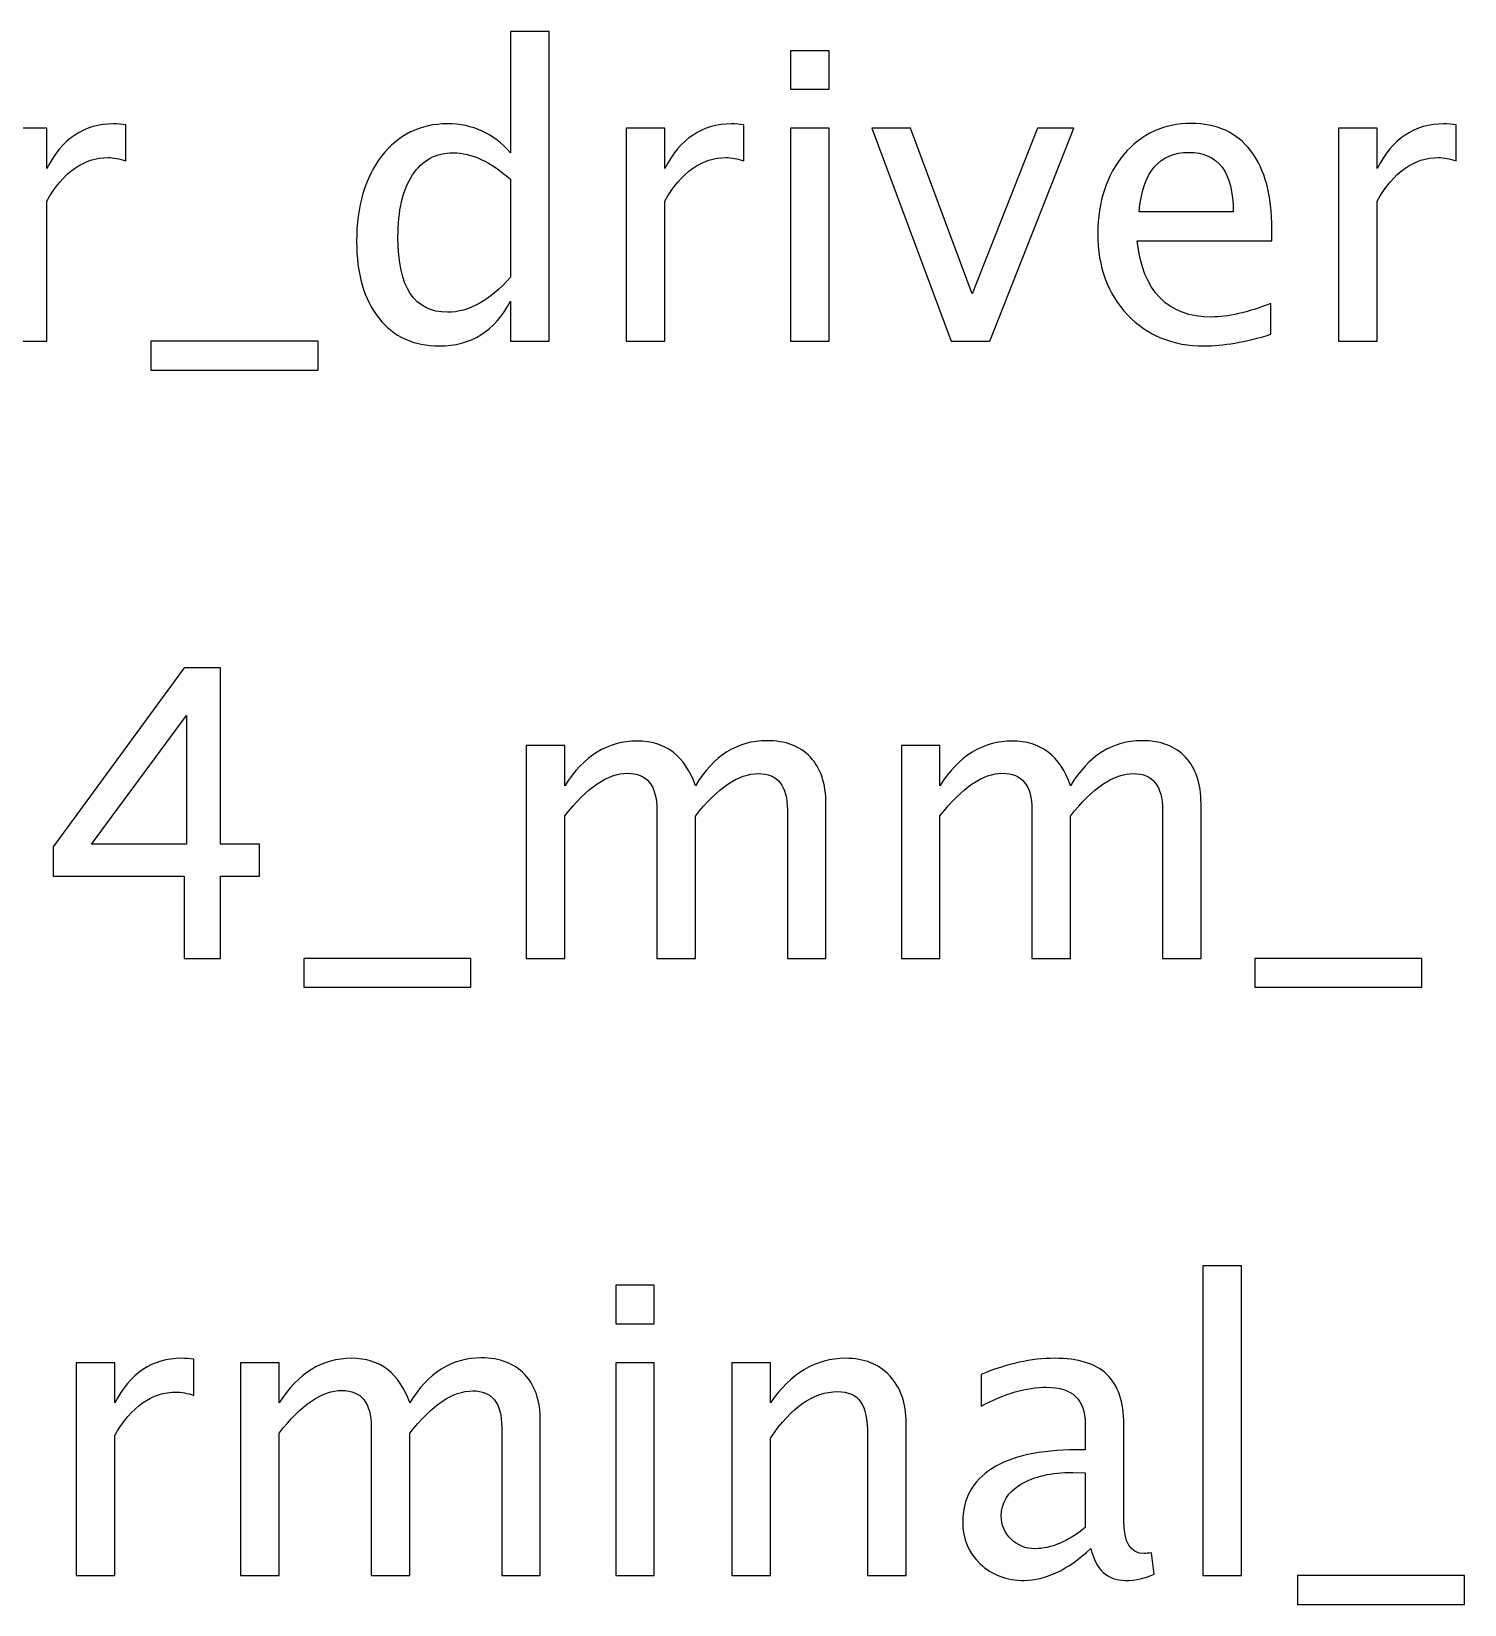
# Model space of a CAD drawing. Header units: centimetres. Extents: x -16.2 to 16.2, y -1.1 to 14.1.
# Drawn here: x 5.512 to 10.042, y 9.176 to 14.15 of the extents above; entities that cross this region are included whole.
import ezdxf

# ---------------------------------------------------------------- set-up
doc = ezdxf.new("R2010")
doc.units = ezdxf.units.CM
doc.header["$MEASUREMENT"] = 0
doc.layers.add('Layer 1', color=7, linetype='Continuous')

msp = doc.modelspace()

# ---------------------------------------------------------------- linework, layer by layer
at = {"layer": 'Layer 1'}
for points, knots in [([(7.02574, 13.17044), (7.02574, 13.17044), (7.02574, 13.29681), (7.02574, 13.29681), (7.02574, 13.29681), (6.976, 13.2024), (6.90107, 13.1552), (6.80095, 13.1552), (6.80095, 13.1552), (6.71967, 13.1552), (6.65575, 13.18462), (6.60918, 13.24368), (6.60918, 13.24368), (6.56261, 13.30273), (6.53933, 13.38338), (6.53933, 13.48561), (6.53933, 13.48561), (6.53933, 13.59737), (6.56579, 13.68733), (6.61849, 13.75549), (6.61849, 13.75549), (6.67141, 13.82343), (6.74084, 13.85751), (6.82699, 13.85751), (6.82699, 13.85751), (6.90678, 13.85751), (6.97325, 13.82703), (7.02574, 13.76586), (7.02574, 13.76586), (7.02574, 13.76586), (7.02574, 14.14961), (7.02574, 14.14961), (7.02574, 14.14961), (7.02574, 14.14961), (7.14766, 14.14961), (7.14766, 14.14961), (7.14766, 14.14961), (7.14766, 14.14961), (7.14766, 13.17044), (7.14766, 13.17044), (7.14766, 13.17044), (7.14766, 13.17044), (7.02574, 13.17044), (7.02574, 13.17044)], [0, 0, 0, 0, 0.0833333, 0.0833333, 0.0833333, 0.0833333, 0.1666667, 0.1666667, 0.1666667, 0.1666667, 0.25, 0.25, 0.25, 0.25, 0.3333333, 0.3333333, 0.3333333, 0.3333333, 0.4166667, 0.4166667, 0.4166667, 0.4166667, 0.5, 0.5, 0.5, 0.5, 0.5833333, 0.5833333, 0.5833333, 0.5833333, 0.6666667, 0.6666667, 0.6666667, 0.6666667, 0.75, 0.75, 0.75, 0.75, 0.8333333, 0.8333333, 0.8333333, 0.8333333, 1, 1, 1, 1]), ([(7.91156, 13.96673), (7.91156, 13.96673), (7.91156, 14.08865), (7.91156, 14.08865), (7.91156, 14.08865), (7.91156, 14.08865), (8.03348, 14.08865), (8.03348, 14.08865), (8.03348, 14.08865), (8.03348, 14.08865), (8.03348, 13.96673), (8.03348, 13.96673), (8.03348, 13.96673), (8.03348, 13.96673), (7.91156, 13.96673), (7.91156, 13.96673)], [0, 0, 0, 0, 0.2, 0.2, 0.2, 0.2, 0.4, 0.4, 0.4, 0.4, 0.6, 0.6, 0.6, 0.6, 1, 1, 1, 1]), ([(5.43803, 13.17044), (5.43803, 13.17044), (5.43803, 13.84354), (5.43803, 13.84354), (5.43803, 13.84354), (5.43803, 13.84354), (5.55995, 13.84354), (5.55995, 13.84354), (5.55995, 13.84354), (5.55995, 13.84354), (5.55995, 13.71633), (5.55995, 13.71633), (5.55995, 13.71633), (5.60842, 13.81052), (5.6787, 13.85751), (5.77098, 13.85751), (5.77098, 13.85751), (5.78347, 13.85751), (5.79659, 13.85645), (5.81014, 13.85434), (5.81014, 13.85434), (5.81014, 13.85434), (5.81014, 13.74025), (5.81014, 13.74025), (5.81014, 13.74025), (5.78897, 13.74723), (5.77035, 13.75083), (5.75426, 13.75083), (5.75426, 13.75083), (5.67679, 13.75083), (5.61202, 13.70511), (5.55995, 13.61346), (5.55995, 13.61346), (5.55995, 13.61346), (5.55995, 13.17044), (5.55995, 13.17044), (5.55995, 13.17044), (5.55995, 13.17044), (5.43803, 13.17044), (5.43803, 13.17044)], [0, 0, 0, 0, 0.0909091, 0.0909091, 0.0909091, 0.0909091, 0.1818182, 0.1818182, 0.1818182, 0.1818182, 0.2727273, 0.2727273, 0.2727273, 0.2727273, 0.3636364, 0.3636364, 0.3636364, 0.3636364, 0.4545455, 0.4545455, 0.4545455, 0.4545455, 0.5454545, 0.5454545, 0.5454545, 0.5454545, 0.6363636, 0.6363636, 0.6363636, 0.6363636, 0.7272727, 0.7272727, 0.7272727, 0.7272727, 0.8181818, 0.8181818, 0.8181818, 0.8181818, 1, 1, 1, 1]), ([(7.39192, 13.17044), (7.39192, 13.17044), (7.39192, 13.84354), (7.39192, 13.84354), (7.39192, 13.84354), (7.39192, 13.84354), (7.51384, 13.84354), (7.51384, 13.84354), (7.51384, 13.84354), (7.51384, 13.84354), (7.51384, 13.71633), (7.51384, 13.71633), (7.51384, 13.71633), (7.56231, 13.81052), (7.63259, 13.85751), (7.72487, 13.85751), (7.72487, 13.85751), (7.73736, 13.85751), (7.75048, 13.85645), (7.76403, 13.85434), (7.76403, 13.85434), (7.76403, 13.85434), (7.76403, 13.74025), (7.76403, 13.74025), (7.76403, 13.74025), (7.74286, 13.74723), (7.72424, 13.75083), (7.70815, 13.75083), (7.70815, 13.75083), (7.63068, 13.75083), (7.56591, 13.70511), (7.51384, 13.61346), (7.51384, 13.61346), (7.51384, 13.61346), (7.51384, 13.17044), (7.51384, 13.17044), (7.51384, 13.17044), (7.51384, 13.17044), (7.39192, 13.17044), (7.39192, 13.17044)], [0, 0, 0, 0, 0.0909091, 0.0909091, 0.0909091, 0.0909091, 0.1818182, 0.1818182, 0.1818182, 0.1818182, 0.2727273, 0.2727273, 0.2727273, 0.2727273, 0.3636364, 0.3636364, 0.3636364, 0.3636364, 0.4545455, 0.4545455, 0.4545455, 0.4545455, 0.5454545, 0.5454545, 0.5454545, 0.5454545, 0.6363636, 0.6363636, 0.6363636, 0.6363636, 0.7272727, 0.7272727, 0.7272727, 0.7272727, 0.8181818, 0.8181818, 0.8181818, 0.8181818, 1, 1, 1, 1]), ([(7.91156, 13.17044), (7.91156, 13.17044), (7.91156, 13.84354), (7.91156, 13.84354), (7.91156, 13.84354), (7.91156, 13.84354), (8.03348, 13.84354), (8.03348, 13.84354), (8.03348, 13.84354), (8.03348, 13.84354), (8.03348, 13.17044), (8.03348, 13.17044), (8.03348, 13.17044), (8.03348, 13.17044), (7.91156, 13.17044), (7.91156, 13.17044)], [0, 0, 0, 0, 0.2, 0.2, 0.2, 0.2, 0.4, 0.4, 0.4, 0.4, 0.6, 0.6, 0.6, 0.6, 1, 1, 1, 1]), ([(8.41871, 13.17044), (8.41871, 13.17044), (8.1681, 13.84354), (8.1681, 13.84354), (8.1681, 13.84354), (8.1681, 13.84354), (8.29002, 13.84354), (8.29002, 13.84354), (8.29002, 13.84354), (8.29002, 13.84354), (8.48539, 13.32051), (8.48539, 13.32051), (8.48539, 13.32051), (8.48539, 13.32051), (8.69219, 13.84354), (8.69219, 13.84354), (8.69219, 13.84354), (8.69219, 13.84354), (8.80691, 13.84354), (8.80691, 13.84354), (8.80691, 13.84354), (8.80691, 13.84354), (8.54085, 13.17044), (8.54085, 13.17044), (8.54085, 13.17044), (8.54085, 13.17044), (8.41871, 13.17044), (8.41871, 13.17044)], [0, 0, 0, 0, 0.125, 0.125, 0.125, 0.125, 0.25, 0.25, 0.25, 0.25, 0.375, 0.375, 0.375, 0.375, 0.5, 0.5, 0.5, 0.5, 0.625, 0.625, 0.625, 0.625, 0.75, 0.75, 0.75, 0.75, 1, 1, 1, 1]), ([(9.42985, 13.19203), (9.34794, 13.16748), (9.27787, 13.1552), (9.21945, 13.1552), (9.21945, 13.1552), (9.11976, 13.1552), (9.03869, 13.18822), (8.97625, 13.25405), (8.97625, 13.25405), (8.91381, 13.31988), (8.88248, 13.40518), (8.88248, 13.51017), (8.88248, 13.51017), (8.88248, 13.61198), (8.91, 13.69559), (8.96524, 13.76099), (8.96524, 13.76099), (9.02049, 13.82618), (9.09118, 13.85878), (9.17733, 13.85878), (9.17733, 13.85878), (9.25882, 13.85878), (9.3219, 13.82978), (9.36635, 13.77179), (9.36635, 13.77179), (9.4108, 13.71379), (9.43303, 13.63166), (9.43303, 13.52519), (9.43303, 13.52519), (9.43303, 13.52519), (9.43239, 13.48794), (9.43239, 13.48794), (9.43239, 13.48794), (9.43239, 13.48794), (9.00694, 13.48794), (9.00694, 13.48794), (9.00694, 13.48794), (9.02472, 13.32707), (9.10325, 13.24664), (9.24231, 13.24664), (9.24231, 13.24664), (9.29333, 13.24664), (9.35577, 13.26103), (9.42985, 13.28982), (9.42985, 13.28982), (9.42985, 13.28982), (9.42985, 13.19203), (9.42985, 13.19203)], [0, 0, 0, 0, 0.0769231, 0.0769231, 0.0769231, 0.0769231, 0.1538462, 0.1538462, 0.1538462, 0.1538462, 0.2307692, 0.2307692, 0.2307692, 0.2307692, 0.3076923, 0.3076923, 0.3076923, 0.3076923, 0.3846154, 0.3846154, 0.3846154, 0.3846154, 0.4615385, 0.4615385, 0.4615385, 0.4615385, 0.5384615, 0.5384615, 0.5384615, 0.5384615, 0.6153846, 0.6153846, 0.6153846, 0.6153846, 0.6923077, 0.6923077, 0.6923077, 0.6923077, 0.7692308, 0.7692308, 0.7692308, 0.7692308, 0.8461538, 0.8461538, 0.8461538, 0.8461538, 1, 1, 1, 1]), ([(9.64342, 13.17044), (9.64342, 13.17044), (9.64342, 13.84354), (9.64342, 13.84354), (9.64342, 13.84354), (9.64342, 13.84354), (9.76534, 13.84354), (9.76534, 13.84354), (9.76534, 13.84354), (9.76534, 13.84354), (9.76534, 13.71633), (9.76534, 13.71633), (9.76534, 13.71633), (9.81381, 13.81052), (9.88409, 13.85751), (9.97637, 13.85751), (9.97637, 13.85751), (9.98886, 13.85751), (10.00198, 13.85645), (10.01553, 13.85434), (10.01553, 13.85434), (10.01553, 13.85434), (10.01553, 13.74025), (10.01553, 13.74025), (10.01553, 13.74025), (9.99436, 13.74723), (9.97574, 13.75083), (9.95965, 13.75083), (9.95965, 13.75083), (9.88218, 13.75083), (9.81741, 13.70511), (9.76534, 13.61346), (9.76534, 13.61346), (9.76534, 13.61346), (9.76534, 13.17044), (9.76534, 13.17044), (9.76534, 13.17044), (9.76534, 13.17044), (9.64342, 13.17044), (9.64342, 13.17044)], [0, 0, 0, 0, 0.0909091, 0.0909091, 0.0909091, 0.0909091, 0.1818182, 0.1818182, 0.1818182, 0.1818182, 0.2727273, 0.2727273, 0.2727273, 0.2727273, 0.3636364, 0.3636364, 0.3636364, 0.3636364, 0.4545455, 0.4545455, 0.4545455, 0.4545455, 0.5454545, 0.5454545, 0.5454545, 0.5454545, 0.6363636, 0.6363636, 0.6363636, 0.6363636, 0.7272727, 0.7272727, 0.7272727, 0.7272727, 0.8181818, 0.8181818, 0.8181818, 0.8181818, 1, 1, 1, 1]), ([(7.02574, 13.68246), (6.96245, 13.73813), (6.90255, 13.76607), (6.84582, 13.76607), (6.84582, 13.76607), (6.78994, 13.76607), (6.74676, 13.74279), (6.71607, 13.69601), (6.71607, 13.69601), (6.68538, 13.64944), (6.67014, 13.5834), (6.67014, 13.49789), (6.67014, 13.49789), (6.67014, 13.34062), (6.72221, 13.26188), (6.82656, 13.26188), (6.82656, 13.26188), (6.8943, 13.26188), (6.96076, 13.29892), (7.02574, 13.37279), (7.02574, 13.37279), (7.02574, 13.37279), (7.02574, 13.68246), (7.02574, 13.68246)], [0, 0, 0, 0, 0.1428571, 0.1428571, 0.1428571, 0.1428571, 0.2857143, 0.2857143, 0.2857143, 0.2857143, 0.4285714, 0.4285714, 0.4285714, 0.4285714, 0.5714286, 0.5714286, 0.5714286, 0.5714286, 0.7142857, 0.7142857, 0.7142857, 0.7142857, 1, 1, 1, 1]), ([(9.01329, 13.57938), (9.01329, 13.57938), (9.31047, 13.57938), (9.31047, 13.57938), (9.31047, 13.57938), (9.31047, 13.70469), (9.26369, 13.76734), (9.17035, 13.76734), (9.17035, 13.76734), (9.07637, 13.76734), (9.02409, 13.70469), (9.01329, 13.57938)], [0, 0, 0, 0, 0.25, 0.25, 0.25, 0.25, 0.5, 0.5, 0.5, 0.5, 1, 1, 1, 1]), ([(5.88909, 13.079), (5.88909, 13.079), (5.88909, 13.17044), (5.88909, 13.17044), (5.88909, 13.17044), (5.88909, 13.17044), (6.41741, 13.17044), (6.41741, 13.17044), (6.41741, 13.17044), (6.41741, 13.17044), (6.41741, 13.079), (6.41741, 13.079), (6.41741, 13.079), (6.41741, 13.079), (5.88909, 13.079), (5.88909, 13.079)], [0, 0, 0, 0, 0.2, 0.2, 0.2, 0.2, 0.4, 0.4, 0.4, 0.4, 0.6, 0.6, 0.6, 0.6, 1, 1, 1, 1]), ([(5.9945, 11.21887), (5.9945, 11.21887), (5.9945, 11.47922), (5.9945, 11.47922), (5.9945, 11.47922), (5.9945, 11.47922), (5.58048, 11.47922), (5.58048, 11.47922), (5.58048, 11.47922), (5.58048, 11.47922), (5.58048, 11.57193), (5.58048, 11.57193), (5.58048, 11.57193), (5.58048, 11.57193), (5.9945, 12.13708), (5.9945, 12.13708), (5.9945, 12.13708), (5.9945, 12.13708), (6.1088, 12.13708), (6.1088, 12.13708), (6.1088, 12.13708), (6.1088, 12.13708), (6.1088, 11.57955), (6.1088, 11.57955), (6.1088, 11.57955), (6.1088, 11.57955), (6.23199, 11.57955), (6.23199, 11.57955), (6.23199, 11.57955), (6.23199, 11.57955), (6.23199, 11.47922), (6.23199, 11.47922), (6.23199, 11.47922), (6.23199, 11.47922), (6.1088, 11.47922), (6.1088, 11.47922), (6.1088, 11.47922), (6.1088, 11.47922), (6.1088, 11.21887), (6.1088, 11.21887), (6.1088, 11.21887), (6.1088, 11.21887), (5.9945, 11.21887), (5.9945, 11.21887)], [0, 0, 0, 0, 0.0833333, 0.0833333, 0.0833333, 0.0833333, 0.1666667, 0.1666667, 0.1666667, 0.1666667, 0.25, 0.25, 0.25, 0.25, 0.3333333, 0.3333333, 0.3333333, 0.3333333, 0.4166667, 0.4166667, 0.4166667, 0.4166667, 0.5, 0.5, 0.5, 0.5, 0.5833333, 0.5833333, 0.5833333, 0.5833333, 0.6666667, 0.6666667, 0.6666667, 0.6666667, 0.75, 0.75, 0.75, 0.75, 0.8333333, 0.8333333, 0.8333333, 0.8333333, 1, 1, 1, 1]), ([(5.70092, 11.57955), (5.70092, 11.57955), (6.00212, 11.57955), (6.00212, 11.57955), (6.00212, 11.57955), (6.00212, 11.57955), (6.00212, 11.98637), (6.00212, 11.98637), (6.00212, 11.98637), (6.00212, 11.98637), (5.70092, 11.57955), (5.70092, 11.57955)], [0, 0, 0, 0, 0.25, 0.25, 0.25, 0.25, 0.5, 0.5, 0.5, 0.5, 1, 1, 1, 1]), ([(7.07569, 11.21887), (7.07569, 11.21887), (7.07569, 11.89197), (7.07569, 11.89197), (7.07569, 11.89197), (7.07569, 11.89197), (7.19761, 11.89197), (7.19761, 11.89197), (7.19761, 11.89197), (7.19761, 11.89197), (7.19761, 11.76476), (7.19761, 11.76476), (7.19761, 11.76476), (7.25709, 11.85895), (7.33329, 11.90594), (7.42663, 11.90594), (7.42663, 11.90594), (7.51659, 11.90594), (7.57776, 11.85895), (7.61036, 11.76476), (7.61036, 11.76476), (7.66815, 11.8598), (7.7435, 11.90721), (7.836, 11.90721), (7.836, 11.90721), (7.89505, 11.90721), (7.94098, 11.88985), (7.97379, 11.85493), (7.97379, 11.85493), (8.0066, 11.82), (8.02311, 11.77111), (8.02311, 11.70824), (8.02311, 11.70824), (8.02311, 11.70824), (8.02311, 11.21887), (8.02311, 11.21887), (8.02311, 11.21887), (8.02311, 11.21887), (7.90119, 11.21887), (7.90119, 11.21887), (7.90119, 11.21887), (7.90119, 11.21887), (7.90119, 11.68814), (7.90119, 11.68814), (7.90119, 11.68814), (7.90119, 11.76476), (7.87071, 11.80307), (7.80975, 11.80307), (7.80975, 11.80307), (7.74646, 11.80307), (7.68, 11.75841), (7.61036, 11.66887), (7.61036, 11.66887), (7.61036, 11.66887), (7.61036, 11.21887), (7.61036, 11.21887), (7.61036, 11.21887), (7.61036, 11.21887), (7.48844, 11.21887), (7.48844, 11.21887), (7.48844, 11.21887), (7.48844, 11.21887), (7.48844, 11.68856), (7.48844, 11.68856), (7.48844, 11.68856), (7.48844, 11.76582), (7.45754, 11.80434), (7.39552, 11.80434), (7.39552, 11.80434), (7.33392, 11.80434), (7.26788, 11.75947), (7.19761, 11.66951), (7.19761, 11.66951), (7.19761, 11.66951), (7.19761, 11.21887), (7.19761, 11.21887), (7.19761, 11.21887), (7.19761, 11.21887), (7.07569, 11.21887), (7.07569, 11.21887)], [0, 0, 0, 0, 0.047619, 0.047619, 0.047619, 0.047619, 0.0952381, 0.0952381, 0.0952381, 0.0952381, 0.1428571, 0.1428571, 0.1428571, 0.1428571, 0.1904762, 0.1904762, 0.1904762, 0.1904762, 0.2380952, 0.2380952, 0.2380952, 0.2380952, 0.2857143, 0.2857143, 0.2857143, 0.2857143, 0.3333333, 0.3333333, 0.3333333, 0.3333333, 0.3809524, 0.3809524, 0.3809524, 0.3809524, 0.4285714, 0.4285714, 0.4285714, 0.4285714, 0.4761905, 0.4761905, 0.4761905, 0.4761905, 0.5238095, 0.5238095, 0.5238095, 0.5238095, 0.5714286, 0.5714286, 0.5714286, 0.5714286, 0.6190476, 0.6190476, 0.6190476, 0.6190476, 0.6666667, 0.6666667, 0.6666667, 0.6666667, 0.7142857, 0.7142857, 0.7142857, 0.7142857, 0.7619048, 0.7619048, 0.7619048, 0.7619048, 0.8095238, 0.8095238, 0.8095238, 0.8095238, 0.8571429, 0.8571429, 0.8571429, 0.8571429, 0.9047619, 0.9047619, 0.9047619, 0.9047619, 1, 1, 1, 1]), ([(8.26145, 11.21887), (8.26145, 11.21887), (8.26145, 11.89197), (8.26145, 11.89197), (8.26145, 11.89197), (8.26145, 11.89197), (8.38337, 11.89197), (8.38337, 11.89197), (8.38337, 11.89197), (8.38337, 11.89197), (8.38337, 11.76476), (8.38337, 11.76476), (8.38337, 11.76476), (8.44285, 11.85895), (8.51905, 11.90594), (8.61239, 11.90594), (8.61239, 11.90594), (8.70235, 11.90594), (8.76352, 11.85895), (8.79612, 11.76476), (8.79612, 11.76476), (8.85391, 11.8598), (8.92926, 11.90721), (9.02176, 11.90721), (9.02176, 11.90721), (9.08081, 11.90721), (9.12674, 11.88985), (9.15955, 11.85493), (9.15955, 11.85493), (9.19236, 11.82), (9.20887, 11.77111), (9.20887, 11.70824), (9.20887, 11.70824), (9.20887, 11.70824), (9.20887, 11.21887), (9.20887, 11.21887), (9.20887, 11.21887), (9.20887, 11.21887), (9.08695, 11.21887), (9.08695, 11.21887), (9.08695, 11.21887), (9.08695, 11.21887), (9.08695, 11.68814), (9.08695, 11.68814), (9.08695, 11.68814), (9.08695, 11.76476), (9.05647, 11.80307), (8.99551, 11.80307), (8.99551, 11.80307), (8.93222, 11.80307), (8.86576, 11.75841), (8.79612, 11.66887), (8.79612, 11.66887), (8.79612, 11.66887), (8.79612, 11.21887), (8.79612, 11.21887), (8.79612, 11.21887), (8.79612, 11.21887), (8.6742, 11.21887), (8.6742, 11.21887), (8.6742, 11.21887), (8.6742, 11.21887), (8.6742, 11.68856), (8.6742, 11.68856), (8.6742, 11.68856), (8.6742, 11.76582), (8.6433, 11.80434), (8.58128, 11.80434), (8.58128, 11.80434), (8.51968, 11.80434), (8.45364, 11.75947), (8.38337, 11.66951), (8.38337, 11.66951), (8.38337, 11.66951), (8.38337, 11.21887), (8.38337, 11.21887), (8.38337, 11.21887), (8.38337, 11.21887), (8.26145, 11.21887), (8.26145, 11.21887)], [0, 0, 0, 0, 0.047619, 0.047619, 0.047619, 0.047619, 0.0952381, 0.0952381, 0.0952381, 0.0952381, 0.1428571, 0.1428571, 0.1428571, 0.1428571, 0.1904762, 0.1904762, 0.1904762, 0.1904762, 0.2380952, 0.2380952, 0.2380952, 0.2380952, 0.2857143, 0.2857143, 0.2857143, 0.2857143, 0.3333333, 0.3333333, 0.3333333, 0.3333333, 0.3809524, 0.3809524, 0.3809524, 0.3809524, 0.4285714, 0.4285714, 0.4285714, 0.4285714, 0.4761905, 0.4761905, 0.4761905, 0.4761905, 0.5238095, 0.5238095, 0.5238095, 0.5238095, 0.5714286, 0.5714286, 0.5714286, 0.5714286, 0.6190476, 0.6190476, 0.6190476, 0.6190476, 0.6666667, 0.6666667, 0.6666667, 0.6666667, 0.7142857, 0.7142857, 0.7142857, 0.7142857, 0.7619048, 0.7619048, 0.7619048, 0.7619048, 0.8095238, 0.8095238, 0.8095238, 0.8095238, 0.8571429, 0.8571429, 0.8571429, 0.8571429, 0.9047619, 0.9047619, 0.9047619, 0.9047619, 1, 1, 1, 1]), ([(6.37211, 11.12743), (6.37211, 11.12743), (6.37211, 11.21887), (6.37211, 11.21887), (6.37211, 11.21887), (6.37211, 11.21887), (6.90043, 11.21887), (6.90043, 11.21887), (6.90043, 11.21887), (6.90043, 11.21887), (6.90043, 11.12743), (6.90043, 11.12743), (6.90043, 11.12743), (6.90043, 11.12743), (6.37211, 11.12743), (6.37211, 11.12743)], [0, 0, 0, 0, 0.2, 0.2, 0.2, 0.2, 0.4, 0.4, 0.4, 0.4, 0.6, 0.6, 0.6, 0.6, 1, 1, 1, 1]), ([(9.37863, 11.12743), (9.37863, 11.12743), (9.37863, 11.21887), (9.37863, 11.21887), (9.37863, 11.21887), (9.37863, 11.21887), (9.90695, 11.21887), (9.90695, 11.21887), (9.90695, 11.21887), (9.90695, 11.21887), (9.90695, 11.12743), (9.90695, 11.12743), (9.90695, 11.12743), (9.90695, 11.12743), (9.37863, 11.12743), (9.37863, 11.12743)], [0, 0, 0, 0, 0.2, 0.2, 0.2, 0.2, 0.4, 0.4, 0.4, 0.4, 0.6, 0.6, 0.6, 0.6, 1, 1, 1, 1]), ([(9.21501, 9.2673), (9.21501, 9.2673), (9.21501, 10.24647), (9.21501, 10.24647), (9.21501, 10.24647), (9.21501, 10.24647), (9.33693, 10.24647), (9.33693, 10.24647), (9.33693, 10.24647), (9.33693, 10.24647), (9.33693, 9.2673), (9.33693, 9.2673), (9.33693, 9.2673), (9.33693, 9.2673), (9.21501, 9.2673), (9.21501, 9.2673)], [0, 0, 0, 0, 0.2, 0.2, 0.2, 0.2, 0.4, 0.4, 0.4, 0.4, 0.6, 0.6, 0.6, 0.6, 1, 1, 1, 1]), ([(7.35848, 10.06359), (7.35848, 10.06359), (7.35848, 10.18551), (7.35848, 10.18551), (7.35848, 10.18551), (7.35848, 10.18551), (7.4804, 10.18551), (7.4804, 10.18551), (7.4804, 10.18551), (7.4804, 10.18551), (7.4804, 10.06359), (7.4804, 10.06359), (7.4804, 10.06359), (7.4804, 10.06359), (7.35848, 10.06359), (7.35848, 10.06359)], [0, 0, 0, 0, 0.2, 0.2, 0.2, 0.2, 0.4, 0.4, 0.4, 0.4, 0.6, 0.6, 0.6, 0.6, 1, 1, 1, 1]), ([(5.65308, 9.2673), (5.65308, 9.2673), (5.65308, 9.9404), (5.65308, 9.9404), (5.65308, 9.9404), (5.65308, 9.9404), (5.775, 9.9404), (5.775, 9.9404), (5.775, 9.9404), (5.775, 9.9404), (5.775, 9.81319), (5.775, 9.81319), (5.775, 9.81319), (5.82347, 9.90738), (5.89375, 9.95437), (5.98603, 9.95437), (5.98603, 9.95437), (5.99852, 9.95437), (6.01164, 9.95331), (6.02519, 9.9512), (6.02519, 9.9512), (6.02519, 9.9512), (6.02519, 9.83711), (6.02519, 9.83711), (6.02519, 9.83711), (6.00402, 9.84409), (5.9854, 9.84769), (5.96931, 9.84769), (5.96931, 9.84769), (5.89184, 9.84769), (5.82707, 9.80197), (5.775, 9.71032), (5.775, 9.71032), (5.775, 9.71032), (5.775, 9.2673), (5.775, 9.2673), (5.775, 9.2673), (5.775, 9.2673), (5.65308, 9.2673), (5.65308, 9.2673)], [0, 0, 0, 0, 0.0909091, 0.0909091, 0.0909091, 0.0909091, 0.1818182, 0.1818182, 0.1818182, 0.1818182, 0.2727273, 0.2727273, 0.2727273, 0.2727273, 0.3636364, 0.3636364, 0.3636364, 0.3636364, 0.4545455, 0.4545455, 0.4545455, 0.4545455, 0.5454545, 0.5454545, 0.5454545, 0.5454545, 0.6363636, 0.6363636, 0.6363636, 0.6363636, 0.7272727, 0.7272727, 0.7272727, 0.7272727, 0.8181818, 0.8181818, 0.8181818, 0.8181818, 1, 1, 1, 1]), ([(6.17272, 9.2673), (6.17272, 9.2673), (6.17272, 9.9404), (6.17272, 9.9404), (6.17272, 9.9404), (6.17272, 9.9404), (6.29464, 9.9404), (6.29464, 9.9404), (6.29464, 9.9404), (6.29464, 9.9404), (6.29464, 9.81319), (6.29464, 9.81319), (6.29464, 9.81319), (6.35412, 9.90738), (6.43032, 9.95437), (6.52366, 9.95437), (6.52366, 9.95437), (6.61362, 9.95437), (6.67479, 9.90738), (6.70739, 9.81319), (6.70739, 9.81319), (6.76518, 9.90823), (6.84053, 9.95564), (6.93303, 9.95564), (6.93303, 9.95564), (6.99208, 9.95564), (7.03801, 9.93828), (7.07082, 9.90336), (7.07082, 9.90336), (7.10363, 9.86843), (7.12014, 9.81954), (7.12014, 9.75667), (7.12014, 9.75667), (7.12014, 9.75667), (7.12014, 9.2673), (7.12014, 9.2673), (7.12014, 9.2673), (7.12014, 9.2673), (6.99822, 9.2673), (6.99822, 9.2673), (6.99822, 9.2673), (6.99822, 9.2673), (6.99822, 9.73657), (6.99822, 9.73657), (6.99822, 9.73657), (6.99822, 9.81319), (6.96774, 9.8515), (6.90678, 9.8515), (6.90678, 9.8515), (6.84349, 9.8515), (6.77703, 9.80684), (6.70739, 9.7173), (6.70739, 9.7173), (6.70739, 9.7173), (6.70739, 9.2673), (6.70739, 9.2673), (6.70739, 9.2673), (6.70739, 9.2673), (6.58547, 9.2673), (6.58547, 9.2673), (6.58547, 9.2673), (6.58547, 9.2673), (6.58547, 9.73699), (6.58547, 9.73699), (6.58547, 9.73699), (6.58547, 9.81425), (6.55457, 9.85277), (6.49255, 9.85277), (6.49255, 9.85277), (6.43095, 9.85277), (6.36491, 9.8079), (6.29464, 9.71794), (6.29464, 9.71794), (6.29464, 9.71794), (6.29464, 9.2673), (6.29464, 9.2673), (6.29464, 9.2673), (6.29464, 9.2673), (6.17272, 9.2673), (6.17272, 9.2673)], [0, 0, 0, 0, 0.047619, 0.047619, 0.047619, 0.047619, 0.0952381, 0.0952381, 0.0952381, 0.0952381, 0.1428571, 0.1428571, 0.1428571, 0.1428571, 0.1904762, 0.1904762, 0.1904762, 0.1904762, 0.2380952, 0.2380952, 0.2380952, 0.2380952, 0.2857143, 0.2857143, 0.2857143, 0.2857143, 0.3333333, 0.3333333, 0.3333333, 0.3333333, 0.3809524, 0.3809524, 0.3809524, 0.3809524, 0.4285714, 0.4285714, 0.4285714, 0.4285714, 0.4761905, 0.4761905, 0.4761905, 0.4761905, 0.5238095, 0.5238095, 0.5238095, 0.5238095, 0.5714286, 0.5714286, 0.5714286, 0.5714286, 0.6190476, 0.6190476, 0.6190476, 0.6190476, 0.6666667, 0.6666667, 0.6666667, 0.6666667, 0.7142857, 0.7142857, 0.7142857, 0.7142857, 0.7619048, 0.7619048, 0.7619048, 0.7619048, 0.8095238, 0.8095238, 0.8095238, 0.8095238, 0.8571429, 0.8571429, 0.8571429, 0.8571429, 0.9047619, 0.9047619, 0.9047619, 0.9047619, 1, 1, 1, 1]), ([(7.72551, 9.2673), (7.72551, 9.2673), (7.72551, 9.9404), (7.72551, 9.9404), (7.72551, 9.9404), (7.72551, 9.9404), (7.84743, 9.9404), (7.84743, 9.9404), (7.84743, 9.9404), (7.84743, 9.9404), (7.84743, 9.81319), (7.84743, 9.81319), (7.84743, 9.81319), (7.91199, 9.90738), (7.99115, 9.95437), (8.08471, 9.95437), (8.08471, 9.95437), (8.14355, 9.95437), (8.19033, 9.93596), (8.22483, 9.89891), (8.22483, 9.89891), (8.25933, 9.86208), (8.27669, 9.81234), (8.27669, 9.75011), (8.27669, 9.75011), (8.27669, 9.75011), (8.27669, 9.2673), (8.27669, 9.2673), (8.27669, 9.2673), (8.27669, 9.2673), (8.15477, 9.2673), (8.15477, 9.2673), (8.15477, 9.2673), (8.15477, 9.2673), (8.15477, 9.71032), (8.15477, 9.71032), (8.15477, 9.71032), (8.15477, 9.76027), (8.14736, 9.79583), (8.13276, 9.817), (8.13276, 9.817), (8.11794, 9.83838), (8.0936, 9.84896), (8.05952, 9.84896), (8.05952, 9.84896), (7.98459, 9.84896), (7.91389, 9.80007), (7.84743, 9.70228), (7.84743, 9.70228), (7.84743, 9.70228), (7.84743, 9.2673), (7.84743, 9.2673), (7.84743, 9.2673), (7.84743, 9.2673), (7.72551, 9.2673), (7.72551, 9.2673)], [0, 0, 0, 0, 0.0666667, 0.0666667, 0.0666667, 0.0666667, 0.1333333, 0.1333333, 0.1333333, 0.1333333, 0.2, 0.2, 0.2, 0.2, 0.2666667, 0.2666667, 0.2666667, 0.2666667, 0.3333333, 0.3333333, 0.3333333, 0.3333333, 0.4, 0.4, 0.4, 0.4, 0.4666667, 0.4666667, 0.4666667, 0.4666667, 0.5333333, 0.5333333, 0.5333333, 0.5333333, 0.6, 0.6, 0.6, 0.6, 0.6666667, 0.6666667, 0.6666667, 0.6666667, 0.7333333, 0.7333333, 0.7333333, 0.7333333, 0.8, 0.8, 0.8, 0.8, 0.8666667, 0.8666667, 0.8666667, 0.8666667, 1, 1, 1, 1]), ([(8.86068, 9.35303), (8.78745, 9.28572), (8.71696, 9.25206), (8.64923, 9.25206), (8.64923, 9.25206), (8.59356, 9.25206), (8.5472, 9.26942), (8.51059, 9.30434), (8.51059, 9.30434), (8.47376, 9.33927), (8.45534, 9.38329), (8.45534, 9.43642), (8.45534, 9.43642), (8.45534, 9.50987), (8.48624, 9.56639), (8.54805, 9.60576), (8.54805, 9.60576), (8.60986, 9.64513), (8.69855, 9.66481), (8.81412, 9.66481), (8.81412, 9.66481), (8.81412, 9.66481), (8.84269, 9.66481), (8.84269, 9.66481), (8.84269, 9.66481), (8.84269, 9.66481), (8.84269, 9.74588), (8.84269, 9.74588), (8.84269, 9.74588), (8.84269, 9.82398), (8.80205, 9.86293), (8.72056, 9.86293), (8.72056, 9.86293), (8.65748, 9.86293), (8.58848, 9.84303), (8.51376, 9.80324), (8.51376, 9.80324), (8.51376, 9.80324), (8.51376, 9.90357), (8.51376, 9.90357), (8.51376, 9.90357), (8.59589, 9.93744), (8.67336, 9.95437), (8.74596, 9.95437), (8.74596, 9.95437), (8.82068, 9.95437), (8.87592, 9.93744), (8.91127, 9.90336), (8.91127, 9.90336), (8.94683, 9.86928), (8.96461, 9.81679), (8.96461, 9.74588), (8.96461, 9.74588), (8.96461, 9.74588), (8.96461, 9.44171), (8.96461, 9.44171), (8.96461, 9.44171), (8.96461, 9.37208), (8.98599, 9.33715), (9.02896, 9.33715), (9.02896, 9.33715), (9.03425, 9.33715), (9.04208, 9.338), (9.05245, 9.33969), (9.05245, 9.33969), (9.05245, 9.33969), (9.06113, 9.27196), (9.06113, 9.27196), (9.06113, 9.27196), (9.0334, 9.25862), (9.00292, 9.25206), (8.96948, 9.25206), (8.96948, 9.25206), (8.91254, 9.25206), (8.87635, 9.28572), (8.86068, 9.35303)], [0, 0, 0, 0, 0.05, 0.05, 0.05, 0.05, 0.1, 0.1, 0.1, 0.1, 0.15, 0.15, 0.15, 0.15, 0.2, 0.2, 0.2, 0.2, 0.25, 0.25, 0.25, 0.25, 0.3, 0.3, 0.3, 0.3, 0.35, 0.35, 0.35, 0.35, 0.4, 0.4, 0.4, 0.4, 0.45, 0.45, 0.45, 0.45, 0.5, 0.5, 0.5, 0.5, 0.55, 0.55, 0.55, 0.55, 0.6, 0.6, 0.6, 0.6, 0.65, 0.65, 0.65, 0.65, 0.7, 0.7, 0.7, 0.7, 0.75, 0.75, 0.75, 0.75, 0.8, 0.8, 0.8, 0.8, 0.85, 0.85, 0.85, 0.85, 0.9, 0.9, 0.9, 0.9, 1, 1, 1, 1]), ([(7.35848, 9.2673), (7.35848, 9.2673), (7.35848, 9.9404), (7.35848, 9.9404), (7.35848, 9.9404), (7.35848, 9.9404), (7.4804, 9.9404), (7.4804, 9.9404), (7.4804, 9.9404), (7.4804, 9.9404), (7.4804, 9.2673), (7.4804, 9.2673), (7.4804, 9.2673), (7.4804, 9.2673), (7.35848, 9.2673), (7.35848, 9.2673)], [0, 0, 0, 0, 0.2, 0.2, 0.2, 0.2, 0.4, 0.4, 0.4, 0.4, 0.6, 0.6, 0.6, 0.6, 1, 1, 1, 1]), ([(8.84269, 9.41949), (8.84269, 9.41949), (8.84269, 9.59242), (8.84269, 9.59242), (8.84269, 9.59242), (8.84269, 9.59242), (8.80353, 9.59369), (8.80353, 9.59369), (8.80353, 9.59369), (8.7358, 9.59369), (8.68119, 9.5812), (8.63949, 9.55623), (8.63949, 9.55623), (8.598, 9.53104), (8.57726, 9.49781), (8.57726, 9.45632), (8.57726, 9.45632), (8.57726, 9.42732), (8.58763, 9.40277), (8.60816, 9.38266), (8.60816, 9.38266), (8.62891, 9.36255), (8.6541, 9.35239), (8.68394, 9.35239), (8.68394, 9.35239), (8.73474, 9.35239), (8.78766, 9.37483), (8.84269, 9.41949)], [0, 0, 0, 0, 0.125, 0.125, 0.125, 0.125, 0.25, 0.25, 0.25, 0.25, 0.375, 0.375, 0.375, 0.375, 0.5, 0.5, 0.5, 0.5, 0.625, 0.625, 0.625, 0.625, 0.75, 0.75, 0.75, 0.75, 1, 1, 1, 1]), ([(9.51346, 9.17586), (9.51346, 9.17586), (9.51346, 9.2673), (9.51346, 9.2673), (9.51346, 9.2673), (9.51346, 9.2673), (10.04178, 9.2673), (10.04178, 9.2673), (10.04178, 9.2673), (10.04178, 9.2673), (10.04178, 9.17586), (10.04178, 9.17586), (10.04178, 9.17586), (10.04178, 9.17586), (9.51346, 9.17586), (9.51346, 9.17586)], [0, 0, 0, 0, 0.2, 0.2, 0.2, 0.2, 0.4, 0.4, 0.4, 0.4, 0.6, 0.6, 0.6, 0.6, 1, 1, 1, 1])]:
    msp.add_open_spline(points, degree=3, knots=knots, dxfattribs=at)

doc.saveas('drawing.dxf')
